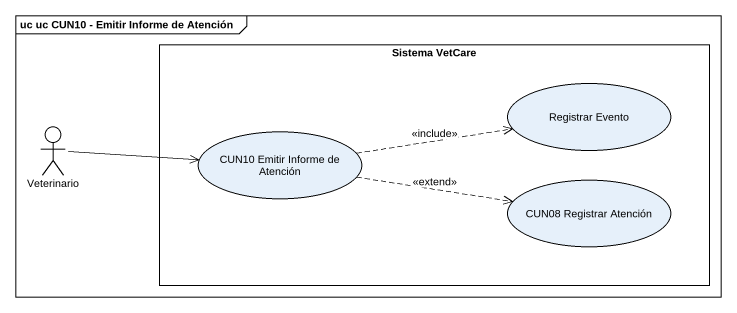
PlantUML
@startuml
mainframe uc uc CUN10 - Emitir Informe de Atención
rectangle "Sistema VetCare" as Sistema_VetCare {
  usecase "Registrar Evento" as Registrar_Evento
  usecase "CUN10 Emitir Informe de Atención" as CUN10_Emitir_Informe_de
  usecase "CUN08 Registrar Atención" as CUN08_Registrar_Atención
}
actor Veterinario
Veterinario -right-> CUN10_Emitir_Informe_de
CUN10_Emitir_Informe_de .right.> Registrar_Evento : <<include>>
CUN10_Emitir_Informe_de .right.> CUN08_Registrar_Atención : <<extend>>
@enduml
